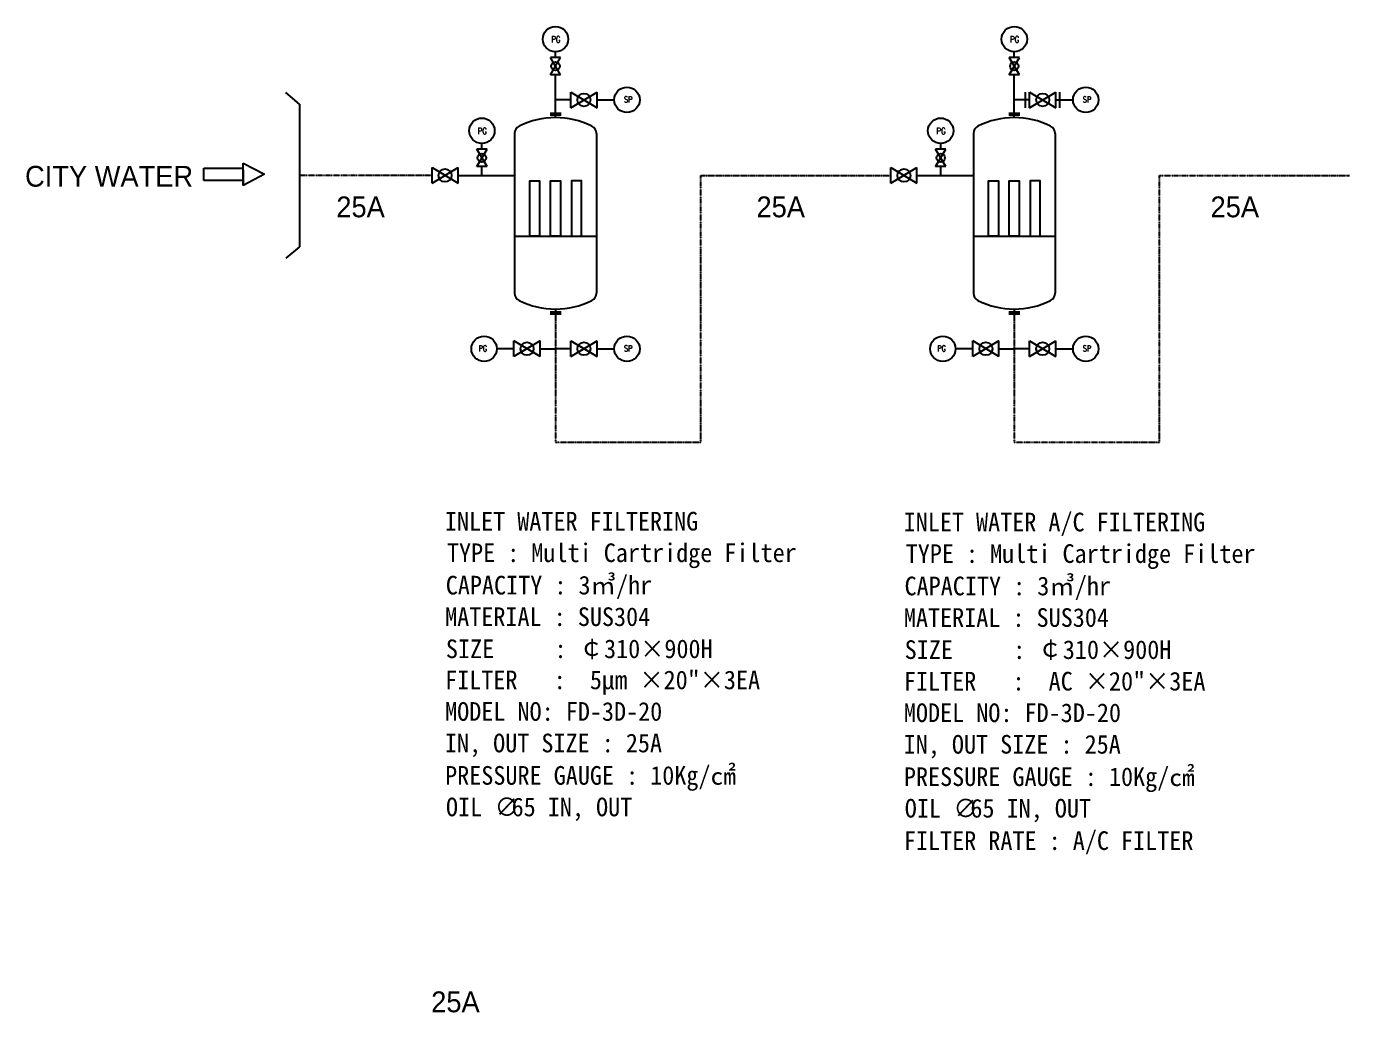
# Model space of a CAD drawing. Header units: millimetres. Extents: x 10903 to 284569, y 2319 to 62017.
# Drawn here: x 10903 to 41146, y 39466 to 62017 of the extents above; entities that cross this region are included whole.
import ezdxf
from ezdxf.enums import TextEntityAlignment as Align

# ---------------------------------------------------------------- set-up
doc = ezdxf.new("R2010")
doc.units = ezdxf.units.MM
doc.linetypes.add('PHANTOM', pattern=[63.5, 31.75, -6.35, 6.35, -6.35, 6.35, -6.35])
for name, color, linetype in [('6', 6, 'Continuous'), ('AREA', 2, 'Continuous'), ('CC', 1, 'Continuous'), ('GC', 2, 'Continuous'), ('pipe', 3, 'Continuous'), ('RO', 4, 'Continuous'), ('SY', 2, 'Continuous'), ('W1', 7, 'Continuous')]:
    doc.layers.add(name, color=color, linetype=linetype)
doc.styles.add('GHS', font='ROMANS.shx', dxfattribs={"bigfont": 'whgtxt.shx'})
doc.styles.add('ROMANS', font='romans', dxfattribs={"height": 3})
doc.styles.add('돋움체', font='')
doc.styles.add('울릉도B', font='HYWULM.TTF')
doc.styles.get('돋움체').set_extended_font_data('DotumChe')

# ---------------------------------------------------------------- blocks, each defined once
blk = doc.blocks.new('A$C432C1F80')
at = {"color": 2, "lineweight": -3}
blk.add_line((38.2, 0), (38.2, 27.2), dxfattribs=at)
at = {"layer": 'CC', "color": 2, "lineweight": -3}
blk.add_line((38.2, 78.7), (38.2, 96.2), dxfattribs=at)
blk.add_circle((38.2, 134.4), 38.2, dxfattribs=at)
at = {"layer": 'GC', "color": 2, "lineweight": -3}
for p, q in [((22.7, 27.2), (53.6, 78.7)), ((53.6, 27.2), (22.7, 78.7)), ((53.6, 78.7), (22.7, 78.7)), ((53.6, 27.2), (22.7, 27.2))]:
    blk.add_line(p, q, dxfattribs=at)
blk.add_circle((38.2, 53), 12.8, dxfattribs=at)
at = {"layer": 'GC', "color": 2, "lineweight": -3, "style": 'ROMANS', "width": 0.8}
blk.add_text('PG', height=19.24, dxfattribs=at).set_placement((39.3, 123.8), align=Align.CENTER)

msp = doc.modelspace()

# ---------------------------------------------------------------- linework, layer by layer
for p, q in [((22996.4, 60036.9), (22996.4, 60705.1)), ((33483.1, 60036.9), (33483.1, 60705.1)), ((23347.2, 60338.4), (22996.4, 60338.4)), ((23945.9, 60338.4), (24339.3, 60338.4)), ((33833.8, 60338.4), (33483.1, 60338.4)), ((34432.5, 60338.4), (34825.9, 60338.4))]:
    msp.add_line(p, q)
for centre in [(24629.6, 60338.4), (35116.3, 60338.4)]:
    msp.add_circle(centre, 290.3)
at = {"layer": 'AREA'}
for p, q in [((22870.3, 60036.9), (23122.5, 60036.9)), ((22870.3, 59993.1), (23122.5, 59993.1)), ((22996.4, 59932.2), (22996.4, 59993.1)), ((33357, 60036.9), (33609.1, 60036.9)), ((33357, 59993.1), (33609.1, 59993.1)), ((33483.1, 59932.2), (33483.1, 59993.1)), ((22062.3, 59570.2), (22062.3, 55915.5)), ((23930.5, 59570.2), (23930.5, 55915.5)), ((32548.9, 59570.2), (32548.9, 55915.5)), ((34417.2, 59570.2), (34417.2, 55915.5)), ((14955.2, 58777.4), (15856.7, 58777.4)), ((14955.2, 58497.1), (14955.2, 58777.4)), ((15856.7, 58382.8), (15856.7, 58891.7)), ((15856.7, 58891.7), (16344.1, 58637.2)), ((15856.7, 58727.3), (15856.7, 58421.9)), ((15856.7, 58727.3), (15856.7, 58547.2)), ((15856.7, 58497.1), (14955.2, 58497.1)), ((16344.1, 58637.2), (15856.7, 58382.8)), ((22062.3, 57218.6), (23930.5, 57218.6)), ((32548.9, 57218.6), (34417.2, 57218.6)), ((22870.3, 55492.6), (23122.5, 55492.6)), ((22870.3, 55448.8), (23122.5, 55448.8)), ((22996.4, 55553.5), (22996.4, 55492.6)), ((33357, 55492.6), (33609.1, 55492.6)), ((33357, 55448.8), (33609.1, 55448.8)), ((33483.1, 55553.5), (33483.1, 55492.6))]:
    msp.add_line(p, q, dxfattribs=at)
for points in [[(22633.6, 57218.6), (22405.7, 57218.6), (22405.7, 58484.9), (22633.6, 58484.9)], [(23110.4, 57218.6), (22882.4, 57218.6), (22882.4, 58484.9), (23110.4, 58484.9)], [(23359.2, 57218.6), (23587.2, 57218.6), (23587.2, 58484.9), (23359.2, 58484.9)], [(33120.3, 57218.6), (32892.3, 57218.6), (32892.3, 58484.9), (33120.3, 58484.9)], [(33597, 57218.6), (33369.1, 57218.6), (33369.1, 58484.9), (33597, 58484.9)], [(33845.9, 57218.6), (34073.8, 57218.6), (34073.8, 58484.9), (33845.9, 58484.9)]]:
    msp.add_lwpolyline(points, close=True, dxfattribs=at)
for centre, radius, start, end in [((22996.4, 58063.9), 1868.2, 63.6122, 116.3878), ((33483.1, 58063.9), 1868.2, 63.6122, 116.3878), ((22249.1, 59570.2), 186.8, 116.3878, 180), ((23743.7, 59570.2), 186.8, 0, 63.6122), ((32735.8, 59570.2), 186.8, 116.3878, 180), ((34230.4, 59570.2), 186.8, 0, 63.6122), ((22249.1, 55915.5), 186.8, 180, 243.6122), ((22996.4, 57421.7), 1868.2, 243.6122, 296.3878), ((23743.7, 55915.5), 186.8, 296.3878, 0), ((32735.8, 55915.5), 186.8, 180, 243.6122), ((33483.1, 57421.7), 1868.2, 243.6122, 296.3878), ((34230.4, 55915.5), 186.8, 296.3878, 0)]:
    msp.add_arc(centre, radius, start, end, dxfattribs=at)
at = {"layer": 'GC'}
for p, q in [((23347.2, 60518), (23945.9, 60158.8)), ((23347.2, 60158.8), (23945.9, 60518)), ((23347.2, 60158.8), (23347.2, 60518)), ((23945.9, 60158.8), (23945.9, 60518)), ((33833.8, 60518), (34432.5, 60158.8)), ((33833.8, 60158.8), (34432.5, 60518)), ((33833.8, 60158.8), (33833.8, 60518)), ((34432.5, 60158.8), (34432.5, 60518)), ((20172.9, 58788.8), (20771.5, 58429.6)), ((20172.9, 58429.6), (20771.5, 58788.8)), ((20172.9, 58429.6), (20172.9, 58788.8)), ((20771.5, 58429.6), (20771.5, 58788.8)), ((30659.5, 58788.8), (31258.2, 58429.6)), ((30659.5, 58429.6), (31258.2, 58788.8)), ((30659.5, 58429.6), (30659.5, 58788.8)), ((31258.2, 58429.6), (31258.2, 58788.8))]:
    msp.add_line(p, q, dxfattribs=at)
for centre in [(23646.5, 60338.4), (34133.1, 60338.4), (20472.2, 58609.2), (30958.8, 58609.2)]:
    msp.add_circle(centre, 148.3, dxfattribs=at)
at = {"layer": 'pipe', "color": 1}
for p, q in [((17144.2, 60237.9), (16829.4, 60503.5)), ((17144.2, 60237.9), (17144.2, 56980.6)), ((17144.2, 56980.6), (16829.4, 56714.9))]:
    msp.add_line(p, q, dxfattribs=at)
at = {"layer": 'pipe', "color": 2}
for p, q in [((22645.7, 54825.2), (22047, 54466)), ((22047, 54466), (22047, 54825.2)), ((22645.7, 54466), (22047, 54825.2)), ((22645.7, 54466), (22645.7, 54825.2)), ((23347.2, 54825.2), (23945.9, 54466)), ((23347.2, 54466), (23945.9, 54825.2)), ((23347.2, 54466), (23347.2, 54825.2)), ((23945.9, 54466), (23945.9, 54825.2)), ((33132.3, 54825.2), (32533.6, 54466)), ((32533.6, 54466), (32533.6, 54825.2)), ((33132.3, 54466), (32533.6, 54825.2)), ((33132.3, 54466), (33132.3, 54825.2)), ((33833.8, 54825.2), (34432.5, 54466)), ((33833.8, 54466), (34432.5, 54825.2)), ((33833.8, 54466), (33833.8, 54825.2)), ((34432.5, 54466), (34432.5, 54825.2)), ((22047, 54645.6), (21653.5, 54645.6)), ((22645.7, 54645.6), (22996.4, 54645.6)), ((23347.2, 54645.6), (22996.4, 54645.6)), ((23945.9, 54645.6), (24339.3, 54645.6)), ((32533.6, 54645.6), (32140.2, 54645.6)), ((33132.3, 54645.6), (33483.1, 54645.6)), ((33833.8, 54645.6), (33483.1, 54645.6)), ((34432.5, 54645.6), (34825.9, 54645.6))]:
    msp.add_line(p, q, dxfattribs=at)
for centre, radius in [((21363.2, 54645.6), 290.3), ((22346.3, 54645.6), 148.3), ((23646.5, 54645.6), 148.3), ((24629.6, 54645.6), 290.3), ((31849.9, 54645.6), 290.3), ((32833, 54645.6), 148.3), ((34133.1, 54645.6), 148.3), ((35116.3, 54645.6), 290.3)]:
    msp.add_circle(centre, radius, dxfattribs=at)
at = {"layer": 'RO', "linetype": 'PHANTOM', "ltscale": 0.5}
for p, q in [((20172.9, 58609.2), (17144.2, 58609.2)), ((26316, 52512.5), (26316, 58609.4)), ((26316, 58609.4), (30659.5, 58609.4)), ((36802.6, 52512.5), (36802.6, 58609.4)), ((36802.6, 58609.4), (41146.1, 58609.4)), ((22996.4, 55448.8), (22996.4, 52512.5)), ((33483.1, 55448.8), (33483.1, 52512.5)), ((22996.4, 52512.5), (26316, 52512.5)), ((33483.1, 52512.5), (36802.6, 52512.5))]:
    msp.add_line(p, q, dxfattribs=at)
at = {"layer": 'SY', "color": 7}
for p, q in [((20771.5, 58609.4), (22062.3, 58609.4)), ((31258.2, 58609.4), (32548.9, 58609.4))]:
    msp.add_line(p, q, dxfattribs=at)
at = {"layer": 'W1', "color": 0}
for p, q in [((33740.7, 60158.8), (33740.7, 60518)), ((34525.6, 60158.8), (34525.6, 60518))]:
    msp.add_line(p, q, dxfattribs=at)

# ---------------------------------------------------------------- block references
at = {"layer": 'pipe', "xscale": 7.604189459234476, "yscale": 7.604189459234476, "zscale": 7.604189459234476}
for p in [(22706.1, 60705.1), (33192.7, 60705.1), (21023.4, 58609.4), (31510, 58609.4)]:
    msp.add_blockref('A$C432C1F80', p, dxfattribs=at)

# ---------------------------------------------------------------- texts
at = {"color": 7, "linetype": 'Continuous', "lineweight": -3, "style": '울릉도B'}
msp.add_text('CITY WATER', height=476.12, dxfattribs=at).set_placement((10871.2, 58352.5))
at = {"color": 7, "style": '울릉도B'}
for p in [(17985.8, 57653.2), (27590.1, 57653.2), (37969.6, 57653.2), (20154.4, 39473.1)]:
    msp.add_text('25A', height=476.12, dxfattribs=at).set_placement(p)
at = {"layer": '6', "color": 3, "style": 'GHS', "width": 0.8}
for p in [(24657.9, 60346.9), (35144.5, 60346.9)]:
    msp.add_text('SP', height=136.83, dxfattribs=at).set_placement(p, align=Align.MIDDLE)
at = {"layer": 'pipe', "color": 2, "style": 'GHS', "width": 0.8}
for s, p in [('PG', (21335, 54654)), ('SP', (24657.9, 54654)), ('PG', (31821.6, 54654)), ('SP', (35144.5, 54654))]:
    msp.add_text(s, height=136.83, dxfattribs=at).set_placement(p, align=Align.MIDDLE)
at = {"layer": 'pipe', "color": 7, "linetype": 'Continuous', "lineweight": -3, "style": '돋움체'}
for s, height, p in [('INLET WATER FILTERING', 426.671, (20467.6, 50489.5)), ('INLET WATER A/C FILTERING', 426.671, (30954.2, 50470.4)), ('TYPE : Multi Cartridge Filter', 426.671, (20513.9, 49767.9)), ('TYPE : Multi Cartridge Filter', 426.671, (31000.5, 49748.8)), ('CAPACITY : 3㎥/hr', 426.671, (20487.8, 49027.3)), ('CAPACITY : 3㎥/hr', 426.671, (30974.5, 49008.2)), ('MATERIAL : SUS304', 426.671, (20472.8, 48305.7)), ('MATERIAL : SUS304', 426.671, (30959.4, 48286.6)), ('SIZE     : ￠310×900H', 426.671, (20490.7, 47571.5)), ('SIZE     : ￠310×900H', 426.671, (30977.4, 47552.4)), ('FILTER   :  5㎛ ×20"×3EA', 426.671, (20472.8, 46860.3)), ('FILTER   :  AC ×20"×3EA', 426.671, (30959.4, 46830.8)), ('MODEL NO: FD-3D-20', 426.671, (20472.8, 46138.8)), ('MODEL NO: FD-3D-20', 426.671, (30959.4, 46109.3)), ('IN, OUT SIZE : 25A', 426.671, (20467.6, 45417.3)), ('IN, OUT SIZE : 25A', 426.671, (30954.2, 45387.7)), ('PRESSURE GAUGE : 10Kg/㎠', 426.671, (20472.8, 44676.6)), ('PRESSURE GAUGE : 10Kg/㎠', 426.671, (30959.4, 44647.1)), ('OIL ', 426.67, (20492.5, 43955.1)), ('∅', 426.7, (21608.6, 43955.1)), ('65 IN, OUT', 426.67, (21992.6, 43955.1)), ('OIL ', 426.67, (30979.1, 43925.6)), ('∅', 426.7, (32095.3, 43925.6)), ('65 IN, OUT', 426.67, (32479.3, 43925.6)), ('FILTER RATE : A/C FILTER', 426.671, (30959.4, 43184.9))]:
    msp.add_text(s, height=height, dxfattribs=at).set_placement(p)

doc.saveas('drawing.dxf')
